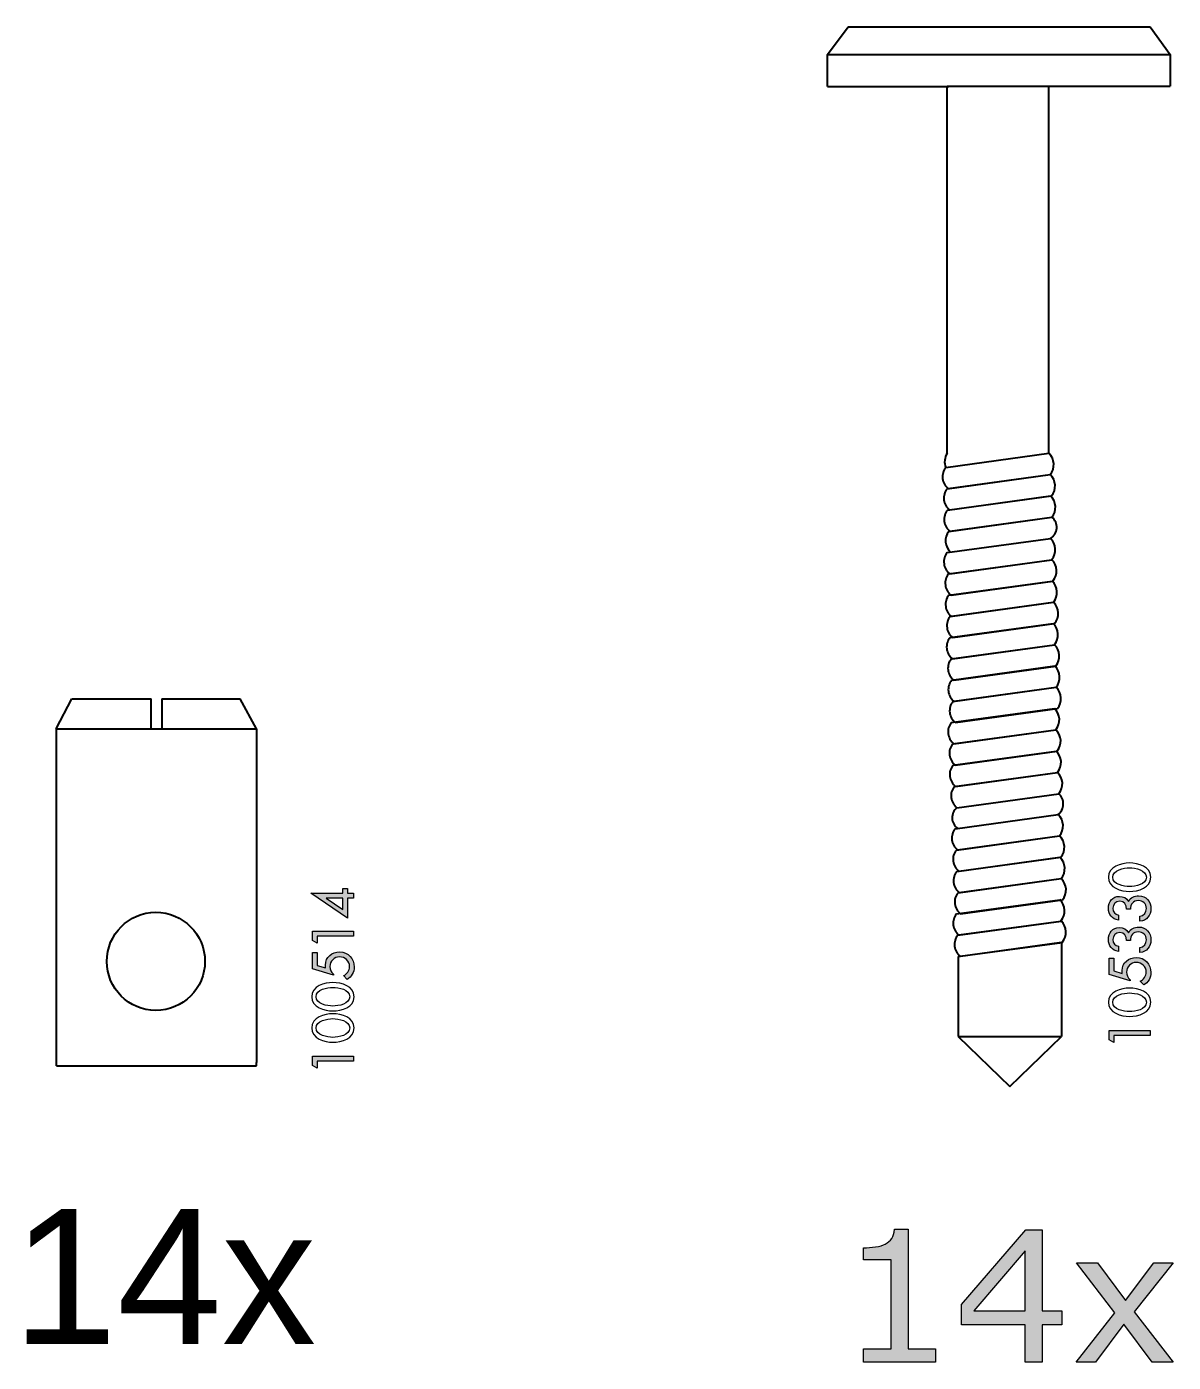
# Model space of a CAD drawing. Header units: millimetres. Extents: x -383 to 2872, y 639 to 2489.
# Drawn here: x -262.8 to -203, y 1601 to 1670.7 of the extents above; entities that cross this region are included whole.
import ezdxf

# ---------------------------------------------------------------- set-up
doc = ezdxf.new("R2010")
doc.units = ezdxf.units.MM
for name, color, linetype in [('Chiodi', 1, 'Continuous'), ('Livello 1', 7, 'Continuous'), ('struttura', 7, 'Continuous')]:
    doc.layers.add(name, color=color, linetype=linetype)
doc.styles.get("Standard").update_dxf_attribs({"font": 'Arial.ttf'})

msp = doc.modelspace()

# ---------------------------------------------------------------- hatches: boundary and pattern name
at = {"layer": 'Livello 1', "true_color": 0xffffff}
h = msp.add_hatch(color=7, dxfattribs=at)
h.dxf.hatch_style = 2
h.paths.add_polyline_path([(-246.333, 1625.723), (-246.102, 1625.723), (-246.102, 1625.48), (-245.792, 1625.48), (-245.792, 1625.226), (-246.102, 1625.226), (-246.102, 1624.177), (-248.009, 1625.48), (-246.333, 1625.48)])
h.paths.add_polyline_path([(-247.21, 1625.226), (-247.21, 1625.22), (-246.333, 1624.622), (-246.333, 1625.226)])
h = msp.add_hatch(color=7, dxfattribs=at)
h.dxf.hatch_style = 2
edge = h.paths.add_edge_path()
edge.add_spline(control_points=[(-205.466, 1624.644), (-205.466, 1624.872), (-205.551, 1625.061), (-205.807, 1625.061), (-206.022, 1625.061), (-206.171, 1624.903), (-206.171, 1624.692), (-206.171, 1624.499), (-206.05, 1624.367), (-205.867, 1624.339), (-205.867, 1624.339), (-205.867, 1624.076), (-205.867, 1624.076), (-206.216, 1624.127), (-206.403, 1624.35), (-206.403, 1624.7), (-206.403, 1625.038), (-206.185, 1625.315), (-205.83, 1625.315), (-205.621, 1625.315), (-205.452, 1625.224), (-205.35, 1625.044), (-205.252, 1625.252), (-205.051, 1625.346), (-204.823, 1625.346), (-204.425, 1625.346), (-204.185, 1625.047), (-204.185, 1624.666), (-204.185, 1624.333), (-204.406, 1624.034), (-204.755, 1624.017), (-204.755, 1624.017), (-204.755, 1624.274), (-204.755, 1624.274), (-204.547, 1624.299), (-204.417, 1624.483), (-204.417, 1624.686), (-204.417, 1624.923), (-204.603, 1625.092), (-204.834, 1625.092), (-205.105, 1625.092), (-205.266, 1624.906), (-205.246, 1624.644), (-205.246, 1624.644), (-205.466, 1624.644), (-205.466, 1624.644)], knot_values=[0, 0, 0, 0, 1, 1, 1, 2, 2, 2, 3, 3, 3, 4, 4, 4, 5, 5, 5, 6, 6, 6, 7, 7, 7, 8, 8, 8, 9, 9, 9, 10, 10, 10, 11, 11, 11, 12, 12, 12, 13, 13, 13, 14, 14, 14, 15, 15, 15, 15], degree=3, periodic=0)
h = msp.add_hatch(color=7, dxfattribs=at)
h.dxf.hatch_style = 2
h.paths.add_polyline_path([(-247.676, 1622.873), (-247.919, 1623.019), (-247.919, 1623.496), (-245.792, 1623.496), (-245.792, 1623.242), (-247.676, 1623.242)])
h = msp.add_hatch(color=7, dxfattribs=at)
h.dxf.hatch_style = 2
edge = h.paths.add_edge_path()
edge.add_spline(control_points=[(-205.466, 1623.012), (-205.466, 1623.24), (-205.551, 1623.43), (-205.807, 1623.43), (-206.022, 1623.43), (-206.171, 1623.271), (-206.171, 1623.06), (-206.171, 1622.869), (-206.05, 1622.736), (-205.867, 1622.708), (-205.867, 1622.708), (-205.867, 1622.446), (-205.867, 1622.446), (-206.216, 1622.496), (-206.403, 1622.719), (-206.403, 1623.069), (-206.403, 1623.407), (-206.185, 1623.683), (-205.83, 1623.683), (-205.621, 1623.683), (-205.452, 1623.593), (-205.35, 1623.412), (-205.252, 1623.622), (-205.051, 1623.714), (-204.823, 1623.714), (-204.425, 1623.714), (-204.185, 1623.416), (-204.185, 1623.034), (-204.185, 1622.702), (-204.406, 1622.402), (-204.755, 1622.386), (-204.755, 1622.386), (-204.755, 1622.642), (-204.755, 1622.642), (-204.547, 1622.668), (-204.417, 1622.851), (-204.417, 1623.054), (-204.417, 1623.292), (-204.603, 1623.46), (-204.834, 1623.46), (-205.105, 1623.46), (-205.266, 1623.274), (-205.246, 1623.012), (-205.246, 1623.012), (-205.466, 1623.012), (-205.466, 1623.012)], knot_values=[0, 0, 0, 0, 1, 1, 1, 2, 2, 2, 3, 3, 3, 4, 4, 4, 5, 5, 5, 6, 6, 6, 7, 7, 7, 8, 8, 8, 9, 9, 9, 10, 10, 10, 11, 11, 11, 12, 12, 12, 13, 13, 13, 14, 14, 14, 15, 15, 15, 15], degree=3, periodic=0)
h = msp.add_hatch(color=7, dxfattribs=at)
h.dxf.hatch_style = 2
edge = h.paths.add_edge_path()
edge.add_spline(control_points=[(-247.676, 1621.715), (-247.676, 1621.715), (-247.239, 1621.583), (-247.239, 1621.583), (-247.239, 1621.583), (-247.247, 1621.732), (-247.247, 1621.732), (-247.247, 1622.144), (-246.894, 1622.415), (-246.502, 1622.415), (-246.054, 1622.415), (-245.746, 1622.065), (-245.746, 1621.628), (-245.746, 1621.366), (-245.885, 1621.103), (-246.119, 1620.979), (-246.119, 1620.979), (-246.305, 1621.177), (-246.305, 1621.177), (-246.124, 1621.241), (-245.989, 1621.459), (-245.989, 1621.648), (-245.989, 1621.935), (-246.226, 1622.161), (-246.511, 1622.161), (-246.784, 1622.161), (-247.016, 1621.927), (-247.016, 1621.653), (-247.016, 1621.504), (-246.945, 1621.349), (-246.827, 1621.256), (-246.827, 1621.256), (-246.827, 1621.205), (-246.827, 1621.205), (-246.827, 1621.205), (-247.919, 1621.532), (-247.919, 1621.532), (-247.919, 1621.532), (-247.919, 1622.384), (-247.919, 1622.384), (-247.919, 1622.384), (-247.676, 1622.384), (-247.676, 1622.384), (-247.676, 1622.384), (-247.676, 1621.715), (-247.676, 1621.715)], knot_values=[0, 0, 0, 0, 1, 1, 1, 2, 2, 2, 3, 3, 3, 4, 4, 4, 5, 5, 5, 6, 6, 6, 7, 7, 7, 8, 8, 8, 9, 9, 9, 10, 10, 10, 11, 11, 11, 12, 12, 12, 13, 13, 13, 14, 14, 14, 15, 15, 15, 15], degree=3, periodic=0)
h = msp.add_hatch(color=7, dxfattribs=at)
h.dxf.hatch_style = 2
edge = h.paths.add_edge_path()
edge.add_spline(control_points=[(-206.115, 1621.426), (-206.115, 1621.426), (-205.678, 1621.293), (-205.678, 1621.293), (-205.678, 1621.293), (-205.686, 1621.443), (-205.686, 1621.443), (-205.686, 1621.855), (-205.334, 1622.126), (-204.941, 1622.126), (-204.493, 1622.126), (-204.185, 1621.776), (-204.185, 1621.339), (-204.185, 1621.076), (-204.324, 1620.814), (-204.558, 1620.69), (-204.558, 1620.69), (-204.744, 1620.888), (-204.744, 1620.888), (-204.564, 1620.952), (-204.428, 1621.169), (-204.428, 1621.358), (-204.428, 1621.646), (-204.665, 1621.871), (-204.95, 1621.871), (-205.224, 1621.871), (-205.455, 1621.638), (-205.455, 1621.364), (-205.455, 1621.214), (-205.384, 1621.059), (-205.266, 1620.966), (-205.266, 1620.966), (-205.266, 1620.916), (-205.266, 1620.916), (-205.266, 1620.916), (-206.357, 1621.243), (-206.357, 1621.243), (-206.357, 1621.243), (-206.357, 1622.094), (-206.357, 1622.094), (-206.357, 1622.094), (-206.115, 1622.094), (-206.115, 1622.094), (-206.115, 1622.094), (-206.115, 1621.426), (-206.115, 1621.426)], knot_values=[0, 0, 0, 0, 1, 1, 1, 2, 2, 2, 3, 3, 3, 4, 4, 4, 5, 5, 5, 6, 6, 6, 7, 7, 7, 8, 8, 8, 9, 9, 9, 10, 10, 10, 11, 11, 11, 12, 12, 12, 13, 13, 13, 14, 14, 14, 15, 15, 15, 15], degree=3, periodic=0)
h = msp.add_hatch(color=7, dxfattribs=at)
h.dxf.hatch_style = 2
h.paths.add_polyline_path([(-206.115, 1617.69), (-206.357, 1617.837), (-206.357, 1618.313), (-204.231, 1618.313), (-204.231, 1618.059), (-206.115, 1618.059)])
h = msp.add_hatch(color=7, dxfattribs=at)
h.dxf.hatch_style = 2
h.paths.add_polyline_path([(-247.676, 1616.348), (-247.919, 1616.494), (-247.919, 1616.971), (-245.792, 1616.971), (-245.792, 1616.717), (-247.676, 1616.717)])
h = msp.add_hatch(color=7, dxfattribs=at)
h.dxf.hatch_style = 2
edge = h.paths.add_edge_path()
edge.add_spline(control_points=[(-215.428, 1601.004), (-215.428, 1601.004), (-219.172, 1601.004), (-219.172, 1601.004), (-219.172, 1601.004), (-219.172, 1601.71), (-219.172, 1601.71), (-219.172, 1601.71), (-217.732, 1601.71), (-217.732, 1601.71), (-217.732, 1601.71), (-217.732, 1606.345), (-217.732, 1606.345), (-217.732, 1606.345), (-219.172, 1606.345), (-219.172, 1606.345), (-219.172, 1606.345), (-219.172, 1606.977), (-219.172, 1606.977), (-218.977, 1606.977), (-218.768, 1606.994), (-218.545, 1607.026), (-218.322, 1607.059), (-218.153, 1607.106), (-218.039, 1607.168), (-217.896, 1607.246), (-217.784, 1607.343), (-217.702, 1607.462), (-217.62, 1607.582), (-217.573, 1607.742), (-217.56, 1607.943), (-217.56, 1607.943), (-216.841, 1607.943), (-216.841, 1607.943), (-216.841, 1607.943), (-216.841, 1601.71), (-216.841, 1601.71), (-216.841, 1601.71), (-215.428, 1601.71), (-215.428, 1601.71), (-215.428, 1601.71), (-215.428, 1601.004), (-215.428, 1601.004)], knot_values=[0, 0, 0, 0, 1, 1, 1, 2, 2, 2, 3, 3, 3, 4, 4, 4, 5, 5, 5, 6, 6, 6, 7, 7, 7, 8, 8, 8, 9, 9, 9, 10, 10, 10, 11, 11, 11, 12, 12, 12, 13, 13, 13, 14, 14, 14, 14], degree=3, periodic=0)
h = msp.add_hatch(color=7, dxfattribs=at)
h.dxf.hatch_style = 2
h.paths.add_polyline_path([(-208.828, 1602.951), (-209.854, 1602.951), (-209.854, 1601.004), (-210.746, 1601.004), (-210.746, 1602.951), (-214.058, 1602.951), (-214.058, 1604.018), (-210.709, 1607.92), (-209.854, 1607.92), (-209.854, 1603.693), (-208.828, 1603.693)])
h.paths.add_polyline_path([(-210.746, 1603.693), (-210.746, 1606.815), (-213.426, 1603.693)])
h = msp.add_hatch(color=7, dxfattribs=at)
h.dxf.hatch_style = 2
h.paths.add_polyline_path([(-203.017, 1601.004), (-204.118, 1601.004), (-205.59, 1602.996), (-207.072, 1601.004), (-208.09, 1601.004), (-206.064, 1603.591), (-208.071, 1606.192), (-206.97, 1606.192), (-205.507, 1604.232), (-204.039, 1606.192), (-203.017, 1606.192), (-205.056, 1603.638)])

# ---------------------------------------------------------------- linework, layer by layer
at = {"layer": 'Chiodi', "color": 2}
for p, q in [((-221.061, 1669.249), (-219.986, 1670.692)), ((-219.986, 1670.692), (-204.216, 1670.692)), ((-204.216, 1670.692), (-203.188, 1669.249)), ((-221.061, 1667.578), (-221.061, 1669.249)), ((-221.061, 1669.249), (-203.188, 1669.249)), ((-203.188, 1669.249), (-203.188, 1667.582)), ((-221.061, 1667.578), (-214.732, 1667.578)), ((-214.814, 1648.434), (-214.814, 1667.582)), ((-214.814, 1667.582), (-209.502, 1667.582)), ((-209.502, 1648.434), (-209.502, 1667.582)), ((-209.502, 1667.582), (-203.173, 1667.582)), ((-214.888, 1647.695), (-209.501, 1648.433)), ((-214.819, 1646.582), (-209.432, 1647.32)), ((-214.757, 1646.59), (-209.437, 1647.32)), ((-214.802, 1645.47), (-209.414, 1646.208)), ((-214.688, 1645.478), (-209.368, 1646.208)), ((-214.732, 1644.358), (-209.345, 1645.096)), ((-214.671, 1644.366), (-209.35, 1645.096)), ((-214.813, 1643.256), (-209.426, 1643.994)), ((-214.744, 1642.143), (-209.357, 1642.881)), ((-214.682, 1642.151), (-209.362, 1642.881)), ((-214.726, 1641.031), (-209.339, 1641.769)), ((-214.613, 1641.039), (-209.293, 1641.769)), ((-214.657, 1639.919), (-209.27, 1640.657)), ((-214.595, 1639.927), (-209.275, 1640.657)), ((-214.671, 1638.821), (-209.284, 1639.559)), ((-214.526, 1638.814), (-209.206, 1639.544)), ((-214.602, 1637.709), (-209.215, 1638.447)), ((-214.54, 1637.717), (-209.219, 1638.447)), ((-214.584, 1636.596), (-209.197, 1637.335)), ((-214.471, 1636.604), (-209.15, 1637.334)), ((-214.515, 1635.484), (-209.128, 1636.222)), ((-214.453, 1635.492), (-209.133, 1636.222)), ((-214.596, 1634.382), (-209.208, 1635.12)), ((-214.384, 1634.38), (-209.063, 1635.11)), ((-214.527, 1633.269), (-209.139, 1634.007)), ((-214.465, 1633.277), (-209.144, 1634.007)), ((-214.509, 1632.157), (-209.122, 1632.895)), ((-214.395, 1632.165), (-209.075, 1632.895)), ((-214.44, 1631.045), (-209.052, 1631.783)), ((-214.378, 1631.053), (-209.057, 1631.783)), ((-214.309, 1629.94), (-208.988, 1630.67)), ((-214.403, 1628.842), (-209.016, 1629.58)), ((-214.334, 1627.73), (-208.946, 1628.468)), ((-214.272, 1627.738), (-208.951, 1628.468)), ((-214.316, 1626.618), (-208.929, 1627.356)), ((-214.203, 1626.625), (-208.882, 1627.356)), ((-214.247, 1625.505), (-208.86, 1626.243)), ((-214.185, 1625.513), (-208.865, 1626.243)), ((-214.328, 1624.403), (-208.94, 1625.141)), ((-214.116, 1624.401), (-208.795, 1625.131)), ((-214.258, 1623.291), (-208.871, 1624.029)), ((-214.197, 1623.299), (-208.876, 1624.029)), ((-214.241, 1622.179), (-208.854, 1622.917)), ((-214.127, 1622.186), (-208.807, 1622.916)), ((-208.854, 1622.917), (-208.854, 1618.009)), ((-214.241, 1622.179), (-214.241, 1618.009)), ((-214.241, 1618.009), (-208.854, 1618.009)), ((-214.241, 1618.009), (-211.541, 1615.396)), ((-211.541, 1615.396), (-208.854, 1618.009))]:
    msp.add_line(p, q, dxfattribs=at)
at = {"layer": 'Chiodi'}
for p, q in [((-261.288, 1634.06), (-260.475, 1635.617)), ((-260.475, 1635.617), (-256.346, 1635.617)), ((-256.346, 1634.06), (-256.346, 1635.617)), ((-255.783, 1635.617), (-251.692, 1635.617)), ((-255.783, 1635.617), (-255.783, 1634.06)), ((-250.841, 1634.06), (-251.692, 1635.617)), ((-261.288, 1634.06), (-250.841, 1634.06)), ((-261.284, 1616.477), (-261.284, 1634.068)), ((-250.841, 1634.06), (-250.841, 1616.653)), ((-261.284, 1616.477), (-250.841, 1616.477)), ((-250.841, 1616.477), (-250.841, 1616.653))]:
    msp.add_line(p, q, dxfattribs=at)
msp.add_circle((-256.093, 1621.922), 2.56, dxfattribs=at)
at = {"layer": 'Chiodi', "color": 2}
for centre, radius, start, end in [((-214.122, 1647.991), 0.822, 147.35871, 201.1023), ((-210.08, 1647.841), 0.828, 320.99417, 45.7306), ((-214.274, 1647.208), 0.784, 141.58314, 231.95807), ((-210.011, 1646.729), 0.828, 320.99417, 45.7306), ((-214.205, 1646.095), 0.784, 141.58314, 231.95807), ((-209.993, 1645.617), 0.828, 320.99417, 45.7306), ((-214.187, 1644.983), 0.784, 141.58314, 231.95807), ((-209.773, 1644.573), 0.676, 300.92574, 50.8227), ((-214.118, 1643.871), 0.784, 141.58314, 228.8699), ((-210.005, 1643.402), 0.828, 320.99417, 45.7306), ((-214.199, 1642.769), 0.784, 141.58314, 231.95807), ((-209.936, 1642.29), 0.828, 320.99417, 45.7306), ((-214.13, 1641.656), 0.784, 141.58314, 231.95807), ((-209.918, 1641.178), 0.828, 320.99417, 45.7306), ((-214.112, 1640.544), 0.784, 141.58314, 231.95807), ((-209.849, 1640.065), 0.828, 320.99417, 45.7306), ((-214.043, 1639.432), 0.784, 141.58314, 231.95807), ((-209.863, 1638.968), 0.828, 320.99417, 45.7306), ((-214.057, 1638.334), 0.784, 141.58314, 231.95807), ((-209.793, 1637.855), 0.828, 320.99417, 45.7306), ((-213.988, 1637.222), 0.784, 141.58314, 231.95807), ((-209.776, 1636.743), 0.828, 320.99417, 45.7306), ((-213.97, 1636.109), 0.784, 141.58314, 231.95807), ((-209.707, 1635.631), 0.828, 320.99417, 45.7306), ((-213.901, 1634.997), 0.784, 141.58314, 231.95807), ((-209.787, 1634.528), 0.828, 320.99417, 45.7306), ((-213.982, 1633.895), 0.784, 141.58314, 231.95807), ((-209.718, 1633.416), 0.828, 320.99417, 45.7306), ((-213.912, 1632.782), 0.784, 141.58314, 231.95807), ((-209.701, 1632.304), 0.828, 320.99417, 45.7306), ((-213.895, 1631.67), 0.784, 141.58314, 231.95807), ((-209.631, 1631.191), 0.828, 320.99417, 45.7306), ((-213.825, 1630.558), 0.784, 141.58314, 231.95807), ((-209.478, 1630.137), 0.724, 309.69584, 47.42173), ((-213.881, 1629.419), 0.674, 129.32399, 235.66365), ((-209.595, 1628.989), 0.828, 320.99417, 45.7306), ((-213.789, 1628.355), 0.784, 141.58314, 231.95807), ((-209.525, 1627.876), 0.828, 320.99417, 45.7306), ((-213.72, 1627.243), 0.784, 141.58314, 231.95807), ((-209.508, 1626.764), 0.828, 320.99417, 45.7306), ((-213.702, 1626.131), 0.784, 141.58314, 231.95807), ((-209.439, 1625.652), 0.828, 320.99417, 45.7306), ((-213.633, 1625.018), 0.784, 141.58314, 231.95807), ((-209.519, 1624.55), 0.828, 320.99417, 45.7306), ((-213.713, 1623.916), 0.784, 141.58314, 231.95807), ((-209.45, 1623.437), 0.828, 320.99417, 45.7306), ((-213.644, 1622.804), 0.784, 141.58314, 231.95807)]:
    msp.add_arc(centre, radius, start, end, dxfattribs=at)
at = {"layer": 'Livello 1', "lineweight": 0}
for p, q in [((-246.102, 1624.177), (-248.009, 1625.48)), ((-248.009, 1625.48), (-246.333, 1625.48)), ((-247.21, 1625.226), (-247.21, 1625.22)), ((-246.333, 1625.226), (-247.21, 1625.226)), ((-247.21, 1625.22), (-246.333, 1624.622)), ((-246.333, 1625.723), (-246.102, 1625.723)), ((-246.333, 1625.48), (-246.333, 1625.723)), ((-246.333, 1624.622), (-246.333, 1625.226)), ((-246.102, 1625.723), (-246.102, 1625.48)), ((-246.102, 1625.48), (-245.792, 1625.48)), ((-245.792, 1625.226), (-246.102, 1625.226)), ((-246.102, 1625.226), (-246.102, 1624.177)), ((-245.792, 1625.48), (-245.792, 1625.226)), ((-247.919, 1623.019), (-247.919, 1623.496)), ((-247.919, 1623.496), (-245.792, 1623.496)), ((-245.792, 1623.242), (-247.676, 1623.242)), ((-247.676, 1623.242), (-247.676, 1622.873)), ((-245.792, 1623.496), (-245.792, 1623.242)), ((-247.676, 1622.873), (-247.919, 1623.019)), ((-206.357, 1617.837), (-206.357, 1618.313)), ((-206.357, 1618.313), (-204.231, 1618.313)), ((-204.231, 1618.313), (-204.231, 1618.059)), ((-206.115, 1617.69), (-206.357, 1617.837)), ((-204.231, 1618.059), (-206.115, 1618.059)), ((-206.115, 1618.059), (-206.115, 1617.69)), ((-247.919, 1616.494), (-247.919, 1616.971)), ((-247.919, 1616.971), (-245.792, 1616.971)), ((-245.792, 1616.971), (-245.792, 1616.717)), ((-247.676, 1616.348), (-247.919, 1616.494)), ((-245.792, 1616.717), (-247.676, 1616.717)), ((-247.676, 1616.717), (-247.676, 1616.348)), ((-214.058, 1604.018), (-210.709, 1607.92)), ((-210.709, 1607.92), (-209.854, 1607.92)), ((-209.854, 1607.92), (-209.854, 1603.693)), ((-210.746, 1606.815), (-213.426, 1603.693)), ((-210.746, 1603.693), (-210.746, 1606.815)), ((-206.064, 1603.591), (-208.071, 1606.192)), ((-208.071, 1606.192), (-206.97, 1606.192)), ((-206.97, 1606.192), (-205.507, 1604.232)), ((-205.507, 1604.232), (-204.039, 1606.192)), ((-203.017, 1606.192), (-205.056, 1603.638)), ((-204.039, 1606.192), (-203.017, 1606.192)), ((-214.058, 1602.951), (-214.058, 1604.018)), ((-213.426, 1603.693), (-210.746, 1603.693)), ((-209.854, 1603.693), (-208.828, 1603.693)), ((-208.828, 1603.693), (-208.828, 1602.951)), ((-208.09, 1601.004), (-206.064, 1603.591)), ((-205.056, 1603.638), (-203.017, 1601.004)), ((-210.746, 1602.951), (-214.058, 1602.951)), ((-210.746, 1601.004), (-210.746, 1602.951)), ((-208.828, 1602.951), (-209.854, 1602.951)), ((-209.854, 1602.951), (-209.854, 1601.004)), ((-205.59, 1602.996), (-207.072, 1601.004)), ((-204.118, 1601.004), (-205.59, 1602.996)), ((-209.854, 1601.004), (-210.746, 1601.004)), ((-207.072, 1601.004), (-208.09, 1601.004)), ((-203.017, 1601.004), (-204.118, 1601.004))]:
    msp.add_line(p, q, dxfattribs=at)
for points, knots in [([(-205.294, 1625.572), (-205.731, 1625.572), (-206.402, 1625.764), (-206.402, 1626.314), (-206.402, 1626.864), (-205.731, 1627.056), (-205.294, 1627.056), (-204.86, 1627.056), (-204.186, 1626.861), (-204.186, 1626.314), (-204.186, 1625.767), (-204.86, 1625.572), (-205.294, 1625.572)], [0, 0, 0, 0, 1, 1, 1, 2, 2, 2, 3, 3, 3, 4, 4, 4, 4]), ([(-205.297, 1625.826), (-205.003, 1625.826), (-204.422, 1625.933), (-204.422, 1626.314), (-204.422, 1626.695), (-205.003, 1626.802), (-205.297, 1626.802), (-205.59, 1626.802), (-206.177, 1626.695), (-206.177, 1626.314), (-206.177, 1625.933), (-205.59, 1625.826), (-205.297, 1625.826)], [0, 0, 0, 0, 1, 1, 1, 2, 2, 2, 3, 3, 3, 4, 4, 4, 4]), ([(-205.867, 1624.076), (-206.216, 1624.127), (-206.403, 1624.35), (-206.403, 1624.7), (-206.403, 1625.038), (-206.185, 1625.315), (-205.83, 1625.315), (-205.621, 1625.315), (-205.452, 1625.224), (-205.35, 1625.044)], [4, 4, 4, 4, 5, 5, 5, 6, 6, 6, 7, 7, 7, 7]), ([(-205.35, 1625.044), (-205.252, 1625.252), (-205.051, 1625.346), (-204.823, 1625.346), (-204.425, 1625.346), (-204.185, 1625.047), (-204.185, 1624.666), (-204.185, 1624.333), (-204.406, 1624.034), (-204.755, 1624.017)], [7, 7, 7, 7, 8, 8, 8, 9, 9, 9, 10, 10, 10, 10]), ([(-205.466, 1624.644), (-205.466, 1624.872), (-205.551, 1625.061), (-205.807, 1625.061), (-206.022, 1625.061), (-206.171, 1624.903), (-206.171, 1624.692), (-206.171, 1624.499), (-206.05, 1624.367), (-205.867, 1624.339)], [0, 0, 0, 0, 1, 1, 1, 2, 2, 2, 3, 3, 3, 3]), ([(-204.755, 1624.274), (-204.547, 1624.299), (-204.417, 1624.483), (-204.417, 1624.686), (-204.417, 1624.923), (-204.603, 1625.092), (-204.834, 1625.092), (-205.105, 1625.092), (-205.266, 1624.906), (-205.246, 1624.644)], [11, 11, 11, 11, 12, 12, 12, 13, 13, 13, 14, 14, 14, 14]), ([(-205.867, 1622.446), (-206.216, 1622.496), (-206.403, 1622.719), (-206.403, 1623.069), (-206.403, 1623.407), (-206.185, 1623.683), (-205.83, 1623.683), (-205.621, 1623.683), (-205.452, 1623.593), (-205.35, 1623.412)], [4, 4, 4, 4, 5, 5, 5, 6, 6, 6, 7, 7, 7, 7]), ([(-205.466, 1623.012), (-205.466, 1623.24), (-205.551, 1623.43), (-205.807, 1623.43), (-206.022, 1623.43), (-206.171, 1623.271), (-206.171, 1623.06), (-206.171, 1622.869), (-206.05, 1622.736), (-205.867, 1622.708)], [0, 0, 0, 0, 1, 1, 1, 2, 2, 2, 3, 3, 3, 3]), ([(-205.35, 1623.412), (-205.252, 1623.622), (-205.051, 1623.714), (-204.823, 1623.714), (-204.425, 1623.714), (-204.185, 1623.416), (-204.185, 1623.034), (-204.185, 1622.702), (-204.406, 1622.402), (-204.755, 1622.386)], [7, 7, 7, 7, 8, 8, 8, 9, 9, 9, 10, 10, 10, 10]), ([(-204.755, 1622.642), (-204.547, 1622.668), (-204.417, 1622.851), (-204.417, 1623.054), (-204.417, 1623.292), (-204.603, 1623.46), (-204.834, 1623.46), (-205.105, 1623.46), (-205.266, 1623.274), (-205.246, 1623.012)], [11, 11, 11, 11, 12, 12, 12, 13, 13, 13, 14, 14, 14, 14]), ([(-247.247, 1621.732), (-247.247, 1622.144), (-246.894, 1622.415), (-246.502, 1622.415), (-246.054, 1622.415), (-245.746, 1622.065), (-245.746, 1621.628), (-245.746, 1621.366), (-245.885, 1621.103), (-246.119, 1620.979)], [2, 2, 2, 2, 3, 3, 3, 4, 4, 4, 5, 5, 5, 5]), ([(-246.305, 1621.177), (-246.124, 1621.241), (-245.989, 1621.459), (-245.989, 1621.648), (-245.989, 1621.935), (-246.226, 1622.161), (-246.511, 1622.161), (-246.784, 1622.161), (-247.016, 1621.927), (-247.016, 1621.653), (-247.016, 1621.504), (-246.945, 1621.349), (-246.827, 1621.256)], [6, 6, 6, 6, 7, 7, 7, 8, 8, 8, 9, 9, 9, 10, 10, 10, 10]), ([(-205.686, 1621.443), (-205.686, 1621.855), (-205.334, 1622.126), (-204.941, 1622.126), (-204.493, 1622.126), (-204.185, 1621.776), (-204.185, 1621.339), (-204.185, 1621.076), (-204.324, 1620.814), (-204.558, 1620.69)], [2, 2, 2, 2, 3, 3, 3, 4, 4, 4, 5, 5, 5, 5]), ([(-204.744, 1620.888), (-204.564, 1620.952), (-204.428, 1621.169), (-204.428, 1621.358), (-204.428, 1621.646), (-204.665, 1621.871), (-204.95, 1621.871), (-205.224, 1621.871), (-205.455, 1621.638), (-205.455, 1621.364), (-205.455, 1621.214), (-205.384, 1621.059), (-205.266, 1620.966)], [6, 6, 6, 6, 7, 7, 7, 8, 8, 8, 9, 9, 9, 10, 10, 10, 10]), ([(-246.855, 1619.337), (-247.292, 1619.337), (-247.964, 1619.528), (-247.964, 1620.078), (-247.964, 1620.628), (-247.292, 1620.82), (-246.855, 1620.82), (-246.421, 1620.82), (-245.746, 1620.626), (-245.746, 1620.078), (-245.746, 1619.531), (-246.421, 1619.337), (-246.855, 1619.337)], [0, 0, 0, 0, 1, 1, 1, 2, 2, 2, 3, 3, 3, 4, 4, 4, 4]), ([(-246.858, 1619.59), (-246.564, 1619.59), (-245.983, 1619.698), (-245.983, 1620.078), (-245.983, 1620.459), (-246.564, 1620.566), (-246.858, 1620.566), (-247.151, 1620.566), (-247.738, 1620.459), (-247.738, 1620.078), (-247.738, 1619.698), (-247.151, 1619.59), (-246.858, 1619.59)], [0, 0, 0, 0, 1, 1, 1, 2, 2, 2, 3, 3, 3, 4, 4, 4, 4]), ([(-205.294, 1619.047), (-205.731, 1619.047), (-206.402, 1619.239), (-206.402, 1619.789), (-206.402, 1620.339), (-205.731, 1620.531), (-205.294, 1620.531), (-204.86, 1620.531), (-204.186, 1620.336), (-204.186, 1619.789), (-204.186, 1619.242), (-204.86, 1619.047), (-205.294, 1619.047)], [0, 0, 0, 0, 1, 1, 1, 2, 2, 2, 3, 3, 3, 4, 4, 4, 4]), ([(-205.297, 1619.301), (-205.003, 1619.301), (-204.422, 1619.409), (-204.422, 1619.789), (-204.422, 1620.17), (-205.003, 1620.277), (-205.297, 1620.277), (-205.59, 1620.277), (-206.177, 1620.17), (-206.177, 1619.789), (-206.177, 1619.409), (-205.59, 1619.301), (-205.297, 1619.301)], [0, 0, 0, 0, 1, 1, 1, 2, 2, 2, 3, 3, 3, 4, 4, 4, 4]), ([(-246.855, 1617.705), (-247.292, 1617.705), (-247.964, 1617.897), (-247.964, 1618.447), (-247.964, 1618.997), (-247.292, 1619.189), (-246.855, 1619.189), (-246.421, 1619.189), (-245.746, 1618.994), (-245.746, 1618.447), (-245.746, 1617.9), (-246.421, 1617.705), (-246.855, 1617.705)], [0, 0, 0, 0, 1, 1, 1, 2, 2, 2, 3, 3, 3, 4, 4, 4, 4]), ([(-246.858, 1617.959), (-246.564, 1617.959), (-245.983, 1618.066), (-245.983, 1618.447), (-245.983, 1618.828), (-246.564, 1618.935), (-246.858, 1618.935), (-247.151, 1618.935), (-247.738, 1618.828), (-247.738, 1618.447), (-247.738, 1618.066), (-247.151, 1617.959), (-246.858, 1617.959)], [0, 0, 0, 0, 1, 1, 1, 2, 2, 2, 3, 3, 3, 4, 4, 4, 4])]:
    msp.add_open_spline(points, degree=3, knots=knots, dxfattribs=at)
for points in [[(-205.246, 1624.644), (-205.246, 1624.644), (-205.466, 1624.644), (-205.466, 1624.644)], [(-205.867, 1624.339), (-205.867, 1624.339), (-205.867, 1624.076), (-205.867, 1624.076)], [(-204.755, 1624.017), (-204.755, 1624.017), (-204.755, 1624.274), (-204.755, 1624.274)], [(-247.919, 1621.532), (-247.919, 1621.532), (-247.919, 1622.384), (-247.919, 1622.384)], [(-247.919, 1622.384), (-247.919, 1622.384), (-247.676, 1622.384), (-247.676, 1622.384)], [(-247.676, 1622.384), (-247.676, 1622.384), (-247.676, 1621.715), (-247.676, 1621.715)], [(-205.867, 1622.708), (-205.867, 1622.708), (-205.867, 1622.446), (-205.867, 1622.446)], [(-205.246, 1623.012), (-205.246, 1623.012), (-205.466, 1623.012), (-205.466, 1623.012)], [(-204.755, 1622.386), (-204.755, 1622.386), (-204.755, 1622.642), (-204.755, 1622.642)], [(-247.676, 1621.715), (-247.676, 1621.715), (-247.239, 1621.583), (-247.239, 1621.583)], [(-247.239, 1621.583), (-247.239, 1621.583), (-247.247, 1621.732), (-247.247, 1621.732)], [(-206.357, 1621.243), (-206.357, 1621.243), (-206.357, 1622.094), (-206.357, 1622.094)], [(-206.357, 1622.094), (-206.357, 1622.094), (-206.115, 1622.094), (-206.115, 1622.094)], [(-206.115, 1622.094), (-206.115, 1622.094), (-206.115, 1621.426), (-206.115, 1621.426)], [(-246.827, 1621.205), (-246.827, 1621.205), (-247.919, 1621.532), (-247.919, 1621.532)], [(-246.827, 1621.256), (-246.827, 1621.256), (-246.827, 1621.205), (-246.827, 1621.205)], [(-246.119, 1620.979), (-246.119, 1620.979), (-246.305, 1621.177), (-246.305, 1621.177)], [(-205.266, 1620.916), (-205.266, 1620.916), (-206.357, 1621.243), (-206.357, 1621.243)], [(-206.115, 1621.426), (-206.115, 1621.426), (-205.678, 1621.293), (-205.678, 1621.293)], [(-205.678, 1621.293), (-205.678, 1621.293), (-205.686, 1621.443), (-205.686, 1621.443)], [(-205.266, 1620.966), (-205.266, 1620.966), (-205.266, 1620.916), (-205.266, 1620.916)], [(-204.558, 1620.69), (-204.558, 1620.69), (-204.744, 1620.888), (-204.744, 1620.888)], [(-217.702, 1607.462), (-217.62, 1607.582), (-217.573, 1607.742), (-217.56, 1607.943)], [(-217.56, 1607.943), (-217.56, 1607.943), (-216.841, 1607.943), (-216.841, 1607.943)], [(-216.841, 1607.943), (-216.841, 1607.943), (-216.841, 1601.71), (-216.841, 1601.71)], [(-219.172, 1606.977), (-218.977, 1606.977), (-218.768, 1606.994), (-218.545, 1607.026)], [(-218.545, 1607.026), (-218.322, 1607.059), (-218.153, 1607.106), (-218.039, 1607.168)], [(-218.039, 1607.168), (-217.896, 1607.246), (-217.784, 1607.343), (-217.702, 1607.462)], [(-219.172, 1606.345), (-219.172, 1606.345), (-219.172, 1606.977), (-219.172, 1606.977)], [(-217.732, 1606.345), (-217.732, 1606.345), (-219.172, 1606.345), (-219.172, 1606.345)], [(-217.732, 1601.71), (-217.732, 1601.71), (-217.732, 1606.345), (-217.732, 1606.345)], [(-219.172, 1601.004), (-219.172, 1601.004), (-219.172, 1601.71), (-219.172, 1601.71)], [(-219.172, 1601.71), (-219.172, 1601.71), (-217.732, 1601.71), (-217.732, 1601.71)], [(-216.841, 1601.71), (-216.841, 1601.71), (-215.428, 1601.71), (-215.428, 1601.71)], [(-215.428, 1601.71), (-215.428, 1601.71), (-215.428, 1601.004), (-215.428, 1601.004)], [(-215.428, 1601.004), (-215.428, 1601.004), (-219.172, 1601.004), (-219.172, 1601.004)]]:
    msp.add_open_spline(points, degree=3, dxfattribs=at)

# ---------------------------------------------------------------- texts
at = {"layer": 'struttura', "color": 2, "insert": (-263.579, 1608.994), "char_height": 7.03514, "attachment_point": 1}
msp.add_mtext_dynamic_manual_height_columns('{\\C256;14x}', width=16.6054, gutter_width=1, heights=[0], dxfattribs=at)

doc.saveas('drawing.dxf')
